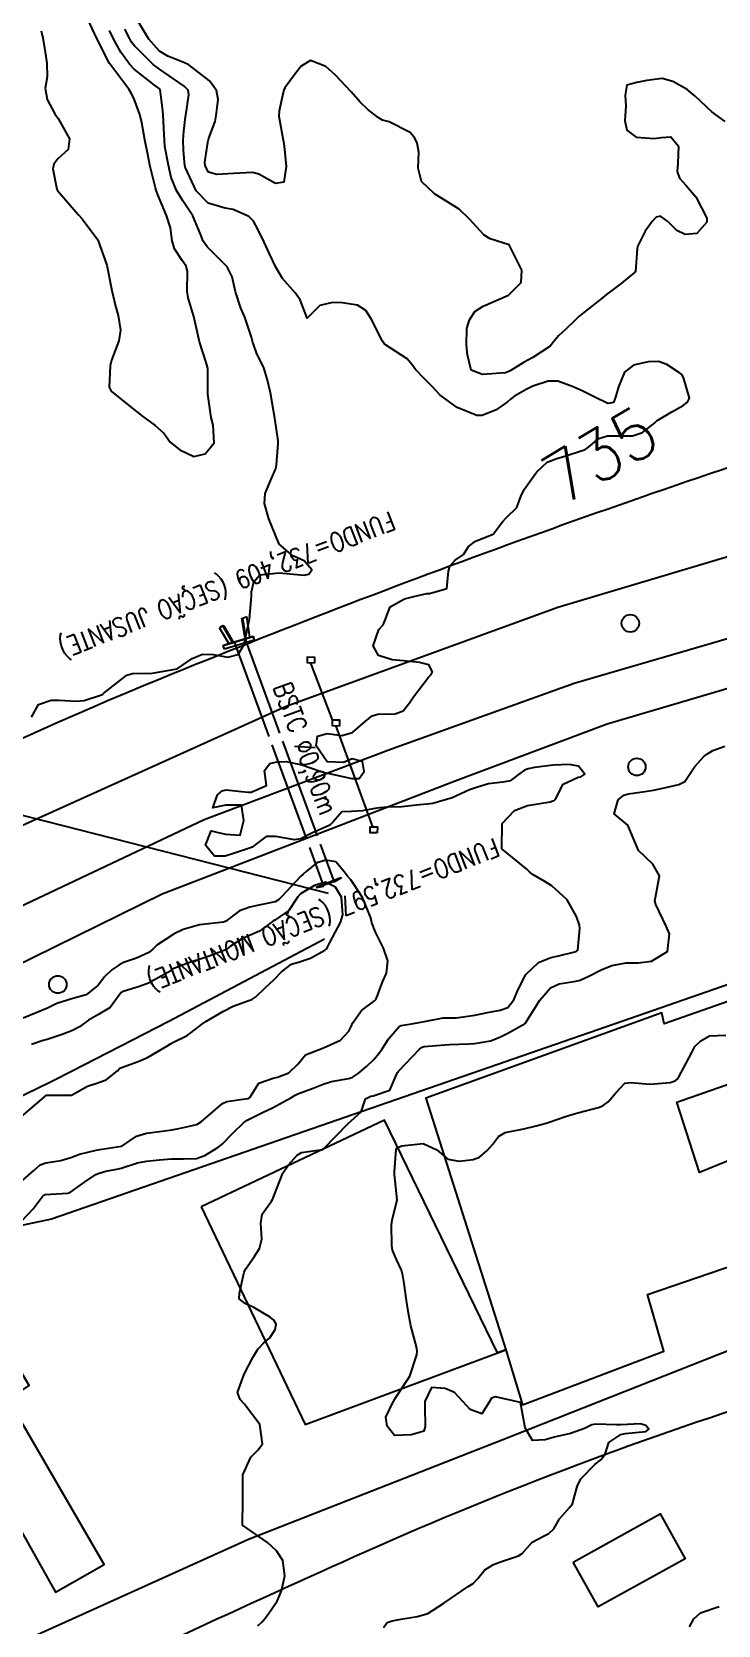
# Model space of a CAD drawing. Header units: metres. Extents: x 307586 to 320046, y 7427249 to 7434250.
# Drawn here: x 316322 to 316376.6, y 7432882.5 to 7433009.1 of the extents above; entities that cross this region are included whole.
import ezdxf
from ezdxf.enums import TextEntityAlignment as Align

# ---------------------------------------------------------------- set-up
doc = ezdxf.new("R2010")
doc.units = ezdxf.units.M
doc.header["$MEASUREMENT"] = 0
doc.linetypes.add('CONTINUO', pattern=[0])
doc.linetypes.add('TRACEJADO', pattern=[8.7, 8, -0.7])
for name, color, linetype in [('ALA', 45, 'Continuous'), ('BUEIRO', 151, 'Continuous'), ('Cotas', 45, 'Continuous'), ('Curvas de Nivel 1m', 11, 'Continuous'), ('Curvas de Nivel 5m', 15, 'Continuous'), ('Divisa', 42, 'FENCELINE2'), ('Edificações', 30, 'Continuous'), ('Hidrografia', 140, 'Continuous'), ('Linha Férrea', 20, 'Continuous'), ('Portico', 45, 'Continuous'), ('Postes', 20, 'Continuous'), ('TEXTO', 45, 'Continuous'), ('Vias Secundárias', 230, 'Continuous')]:
    doc.layers.add(name, color=color, linetype=linetype)
doc.styles.add('ROMANS', font='romans', dxfattribs={"height": 0.2})
doc.styles.add('Style-STANDARD', font='STANDARD.shx')
doc.linetypes.add('FENCELINE2', pattern='A,0.25,-0.1,[132,ltypeshp.shx,S=0.1,R=0,X=-0.1,Y=0],-0.1,1', length=1.45)

msp = doc.modelspace()

# ---------------------------------------------------------------- linework, layer by layer
at = {"layer": 'ALA', "linetype": 'CONTINUO'}
for points in [[(316338.95, 7432960.9, 732.51), (316338.7, 7432962.5, 732.67), (316338.78, 7432962.53, 733.83), (316339.08, 7432962.66, 733.83)], [(316339.33, 7432961.02, 734.82), (316339.08, 7432962.66, 733.83)], [(316338.02, 7432960.62, 732.53), (316337.3, 7432961.87, 732.66), (316337.18, 7432961.9, 733.81), (316336.91, 7432961.75, 733.81)], [(316337.64, 7432960.5, 734.75), (316336.91, 7432961.75, 733.81)], [(316337.94, 7432960.59, 734.8), (316337.18, 7432961.9, 733.81)], [(316339.03, 7432960.93, 734.77), (316338.78, 7432962.53, 733.83)]]:
    msp.add_polyline3d(points, dxfattribs=at)
at = {"layer": 'BUEIRO', "linetype": 'TRACEJADO', "flags": 128}
for points in [[(316338.07, 7432960.63), (316345.19, 7432941.23)], [(316338.93, 7432960.9), (316346.04, 7432941.54)]]:
    msp.add_lwpolyline(points, dxfattribs=at)
at = {"layer": 'BUEIRO', "linetype": 'CONTINUO'}
for points in [[(316337.21, 7432960.34, 735.09), (316337.39, 7432960.42, 734.03), (316339.51, 7432961.07, 734.35), (316339.6, 7432961.06, 735.07)], [(316337.3, 7432960.06, 735.09), (316337.21, 7432960.34, 735.09), (316339.6, 7432961.06, 735.07), (316339.68, 7432960.78, 735.08)], [(316339.68, 7432960.78, 735.08), (316337.3, 7432960.06, 735.09)], [(316344.61, 7432941.15, 734.11), (316346.57, 7432941.9, 734.08)], [(316344.61, 7432941.15, 734.11), (316344.63, 7432941.11, 732.92), (316345.2, 7432941.22, 732.6)], [(316346.04, 7432941.54, 732.71), (316346.06, 7432941.59, 733.49), (316345.15, 7432941.26, 733.48), (316345.2, 7432941.22, 732.6)], [(316346.57, 7432941.9, 734.08), (316346.6, 7432941.86, 733.13), (316346.04, 7432941.54, 732.71)]]:
    msp.add_polyline3d(points, dxfattribs=at)
at = {"layer": 'Curvas de Nivel 1m', "flags": 128}
for points, elevation in [([(316322.72, 7433009.2), (316322.86, 7433008.64), (316323.03, 7433007.52), (316323.18, 7433006.63), (316323.21, 7433005.54), (316323.05, 7433004.64), (316323.2, 7433003.74), (316323.81, 7433002.62), (316324.08, 7433002.24), (316324.98, 7433000.61), (316324.88, 7432999.78), (316324.04, 7432999.04), (316323.73, 7432998.62), (316323.65, 7432998.24), (316323.97, 7432996.62), (316324.01, 7432996.51), (316325.66, 7432994.6), (316325.98, 7432994.26), (316327.23, 7432992.59), (316327.94, 7432990.58), (316328.34, 7432988.57), (316328.64, 7432987.31), (316328.85, 7432986.57), (316329.03, 7432985.41), (316328.91, 7432984.56), (316328.31, 7432983.03), (316328.2, 7432982.57), (316328.12, 7432980.87), (316328.28, 7432980.57), (316329.8, 7432979.34), (316330.81, 7432978.54), (316331.79, 7432977.83), (316332.48, 7432977.22), (316332.99, 7432976.51), (316333.76, 7432975.89), (316334.87, 7432975.38), (316335.76, 7432975.59), (316336.17, 7432976.07), (316336.48, 7432976.47), (316336.4, 7432977.86), (316336.24, 7432978.48), (316335.98, 7432980.32), (316335.97, 7432980.48), (316335.97, 7432982.35), (316335.95, 7432982.48), (316335.85, 7432982.83), (316335.33, 7432984.49), (316335.15, 7432985.21), (316334.88, 7432986.49), (316334.42, 7432987.98), (316334.33, 7432988.5), (316334.37, 7432990.06), (316334.25, 7432990.5), (316333.95, 7432990.96), (316333.34, 7432991.89), (316333.15, 7432992.51), (316333, 7432993.54), (316332.7, 7432994.52), (316332.01, 7432996.16), (316331.88, 7432996.53), (316331.83, 7432996.72), (316331.38, 7432998.54), (316331.21, 7432999.37), (316330.98, 7433000.54), (316330.72, 7433001.9), (316330.57, 7433002.55), (316330.1, 7433003.86), (316329.86, 7433004.31), (316329.69, 7433004.56), (316328.43, 7433006.27), (316328.18, 7433006.58), (316328.16, 7433006.61), (316328.13, 7433006.66), (316327.16, 7433008.59), (316326.25, 7433010.52)], 733), ([(316377.14, 7433001.99), (316376.09, 7433002.77), (316374.76, 7433004.01), (316374.11, 7433004.55), (316372.97, 7433005.19), (316372.12, 7433005.42), (316370.91, 7433005.27), (316370.12, 7433005.09), (316369.32, 7433004.88), (316369.18, 7433004.08), (316369.24, 7433003.23), (316369.17, 7433002.08), (316369.32, 7433001.32), (316370.07, 7433000.76), (316371.49, 7433000.64), (316372.07, 7433000.73), (316372.82, 7433000.78), (316373.42, 7433000.03), (316373.38, 7432998.7), (316373.33, 7432998.03), (316373.5, 7432997.5), (316374.02, 7432996.94), (316374.82, 7432996.01), (316375.68, 7432994.32), (316375.68, 7432994), (316374.89, 7432993.1), (316373.97, 7432993.03), (316373.29, 7432993.34), (316372.57, 7432994.04), (316371.99, 7432994.47), (316371.65, 7432994.39), (316371.33, 7432994.06), (316370.77, 7432993.27), (316370.18, 7432992.07), (316370.14, 7432991.89), (316370.01, 7432990.07), (316369.98, 7432990.03), (316369.94, 7432990), (316368.88, 7432989.13), (316367.92, 7432988.4), (316367.74, 7432988.27), (316367.52, 7432988.1), (316366.63, 7432987.39), (316365.9, 7432986.83), (316365.51, 7432986.51), (316365.12, 7432986.13), (316364.5, 7432985.52), (316363.88, 7432984.96), (316363.51, 7432984.5), (316363.21, 7432984.15), (316361.85, 7432983.25), (316361.14, 7432982.88), (316360.03, 7432982.19), (316359.91, 7432982.12), (316359.84, 7432982.09), (316359.67, 7432982.02), (316357.84, 7432981.89), (316356.94, 7432982.23), (316356.65, 7432983.44), (316356.56, 7432984.23), (316356.58, 7432985.54), (316356.81, 7432986.23), (316357.23, 7432986.9), (316357.9, 7432987.33), (316359.91, 7432988.19), (316360.9, 7432989.21), (316360.96, 7432990.18), (316359.96, 7432992.19), (316358.44, 7432992.68), (316357.97, 7432992.97), (316356.8, 7432994.23), (316355.99, 7432995.04), (316354.01, 7432996.26), (316352.97, 7432997.23), (316352.73, 7432998.28), (316352.78, 7432999.55), (316352.64, 7433000.28), (316352.46, 7433000.68), (316352.07, 7433001.12), (316350.42, 7433001.96), (316350.08, 7433002.06), (316349.87, 7433002.11), (316349.54, 7433002.32), (316348.71, 7433002.95), (316348.09, 7433003.53), (316347.38, 7433004.35), (316346.12, 7433005.71), (316345.38, 7433006.37), (316344.14, 7433006.84), (316343.42, 7433006.39), (316342.84, 7433005.68), (316342.11, 7433004.67), (316342.02, 7433004.49), (316342, 7433004.41), (316341.65, 7433002.85), (316341.64, 7433002.41), (316341.97, 7433000.51), (316341.99, 7433000.41), (316342.06, 7433000.05), (316342.22, 7432998.41), (316342.02, 7432997.18), (316341.37, 7432997.06), (316340.03, 7432997.82), (316339.53, 7432997.94), (316338.03, 7432997.86), (316336.71, 7432997.79), (316336.03, 7432997.97), (316335.78, 7432998.48), (316335.75, 7432998.77), (316336.02, 7433000.48), (316336.03, 7433000.52), (316336.06, 7433000.67), (316336.56, 7433002), (316336.64, 7433002.47), (316336.81, 7433003.76), (316336.66, 7433004.47), (316336.11, 7433005.22), (316334.47, 7433006.5), (316334.13, 7433006.65), (316332.8, 7433007.18), (316332.14, 7433007.6), (316331.29, 7433008.54), (316330.18, 7433010.4)], 736), ([(316321.95, 7432954.64), (316322.5, 7432955.65), (316323.52, 7432956), (316324.13, 7432956.01), (316325.52, 7432955.92), (316326.15, 7432955.97), (316327.53, 7432956.43), (316327.63, 7432956.48), (316327.74, 7432956.58), (316329.55, 7432957.98), (316329.98, 7432958.12), (316331.55, 7432958.16), (316333.55, 7432958.5), (316334.74, 7432959.32), (316335.57, 7432959.67), (316336.41, 7432959.63), (316337.57, 7432959.41), (316338.39, 7432959.63), (316338.86, 7432960.44), (316339.23, 7432962.06), (316339.29, 7432962.43), (316339.45, 7432964.26), (316339.45, 7432964.43), (316339.45, 7432964.61), (316339.64, 7432965.42), (316340.11, 7432965.96), (316341.65, 7432966.13), (316341.95, 7432966.11), (316343.65, 7432965.94), (316344.01, 7432966.01), (316344.26, 7432966.37), (316343.66, 7432967.08), (316342.75, 7432967.48), (316341.67, 7432968.41), (316340.84, 7432970.42), (316340.5, 7432971.64), (316340.54, 7432972.42), (316340.9, 7432973.25), (316341.38, 7432974.41), (316341.45, 7432974.71), (316341.58, 7432976.41), (316341.57, 7432976.61), (316341.3, 7432978.41), (316341.2, 7432979.02), (316340.96, 7432980.42), (316340.71, 7432981.54), (316340.45, 7432982.42), (316339.85, 7432983.6), (316339.64, 7432984.21), (316339.57, 7432984.43), (316339.45, 7432984.85), (316338.93, 7432986.44), (316338.62, 7432987.17), (316338.18, 7432988.46), (316337.93, 7432989.64), (316337.51, 7432990.46), (316335.96, 7432992), (316335.6, 7432992.48), (316335.4, 7432993.05), (316334.79, 7432994.49), (316334, 7432995.69), (316333.48, 7432996.51), (316333.06, 7432997.55), (316332.84, 7432998.52), (316332.57, 7433000.01), (316332.53, 7433000.52), (316332.52, 7433000.97), (316332.44, 7433002.52), (316332.41, 7433002.85), (316332.18, 7433004.53), (316332.1, 7433004.63), (316331.75, 7433004.89), (316330.13, 7433006.17), (316329.75, 7433006.56), (316329.07, 7433007.5), (316328.48, 7433008.58), (316328.16, 7433009.22)], 734), ([(316339.97, 7432882.42), (316340.31, 7432882.75), (316340.65, 7432883.16), (316341.49, 7432884.4), (316341.85, 7432885.22), (316342.11, 7432886.39), (316341.94, 7432887.63), (316341.44, 7432888.4), (316340.72, 7432889.04), (316338.74, 7432890.43), (316338.76, 7432892.43), (316338.78, 7432894.43), (316339.4, 7432895.83), (316339.98, 7432896.42), (316340.34, 7432896.89), (316340.12, 7432898.42), (316338.86, 7432900.07), (316338.56, 7432900.43), (316338.33, 7432900.98), (316338.88, 7432902.43), (316339.56, 7432903.76), (316339.95, 7432904.42), (316340.42, 7432904.9), (316340.92, 7432905.33), (316341.35, 7432905.98), (316341.42, 7432906.4), (316341.24, 7432906.71), (316340.94, 7432906.95), (316339.65, 7432907.72), (316338.95, 7432908.06), (316338.47, 7432908.43), (316338.51, 7432908.88), (316338.85, 7432910.43), (316338.88, 7432910.54), (316338.99, 7432910.77), (316339.66, 7432911.76), (316340.1, 7432912.42), (316340.27, 7432913.16), (316340.19, 7432914.42), (316340.31, 7432915.14), (316341.05, 7432916.17), (316341.14, 7432916.32), (316341.18, 7432916.41), (316341.23, 7432916.59), (316341.96, 7432918.4), (316342.41, 7432919.07), (316343.09, 7432919.85), (316343.44, 7432920.04), (316345.1, 7432920.3), (316345.15, 7432920.31), (316345.21, 7432920.36), (316347.12, 7432922.33), (316348.17, 7432923.28), (316348.53, 7432924.32), (316348.94, 7432924.52), (316349.15, 7432924.56), (316350.45, 7432925.01), (316351.02, 7432926.29), (316351.07, 7432926.4), (316351.18, 7432926.53), (316352.82, 7432928.27), (316353.03, 7432928.43), (316353.2, 7432928.47), (316354.84, 7432928.6), (316355.2, 7432928.63), (316356.72, 7432928.7), (316357.2, 7432928.72), (316358.47, 7432928.93), (316359.21, 7432929.21), (316359.86, 7432929.54), (316360.99, 7432930.17), (316361.15, 7432930.24), (316361.22, 7432930.3), (316362.39, 7432932.15), (316363.25, 7432933.13), (316363.93, 7432933.46), (316365.27, 7432933.67), (316365.62, 7432933.76), (316366.35, 7432934.1), (316367.28, 7432934.56), (316368.12, 7432934.92), (316369.28, 7432935.13), (316370.23, 7432935.12), (316371.29, 7432935.26), (316372.56, 7432936.03), (316372.72, 7432937.44), (316372.46, 7432938.03), (316371.62, 7432939.76), (316371.56, 7432940.05), (316371.61, 7432940.31), (316371.92, 7432942.04), (316371.38, 7432942.97), (316370.25, 7432944.06), (316369.41, 7432946.07), (316368.31, 7432946.97), (316368.64, 7432948.08), (316369.07, 7432948.44), (316369.44, 7432948.56), (316370.75, 7432948.75), (316371.45, 7432948.86), (316372.42, 7432949.06), (316373.45, 7432949.3), (316373.94, 7432949.53), (316374.26, 7432950.01), (316374.73, 7432950.74), (316375.48, 7432951.55), (316375.73, 7432951.75), (316376.17, 7432951.99), (316377.11, 7432952.36)], 736), ([(316321.06, 7432917.66), (316322.15, 7432918.63), (316322.65, 7432919.06), (316323.08, 7432919.22), (316324.28, 7432919.42), (316325.09, 7432919.66), (316325.77, 7432919.91), (316327.1, 7432920.23), (316327.39, 7432920.28), (316329.1, 7432920.54), (316329.14, 7432920.55), (316330.31, 7432921.34), (316331.11, 7432921.58), (316332.35, 7432921.75), (316333.12, 7432921.86), (316333.67, 7432921.95), (316335.12, 7432922.28), (316335.45, 7432922.48), (316337.14, 7432923.94), (316337.49, 7432924.1), (316339.14, 7432924.33), (316339.22, 7432924.35), (316339.32, 7432924.43), (316340.03, 7432925.56), (316341.17, 7432925.95), (316341.53, 7432926.04), (316342.44, 7432926.39), (316343.18, 7432927.11), (316343.75, 7432927.81), (316345.19, 7432928.36), (316346.55, 7432928.99), (316347.21, 7432929.69), (316347.41, 7432930.13), (316347.5, 7432930.33), (316348.22, 7432931.33), (316349.24, 7432932.1), (316349.35, 7432932.2), (316349.4, 7432932.31), (316349.9, 7432933.66), (316350.19, 7432934.3), (316350.3, 7432935.28), (316349.97, 7432936.3), (316349.31, 7432937.55), (316349.03, 7432938.31), (316348.94, 7432938.7), (316348.3, 7432940.32), (316347.36, 7432941.72), (316347.07, 7432942.04), (316346.85, 7432942.34), (316346.17, 7432943.15), (316345.37, 7432943.29), (316344.66, 7432943.08), (316343.81, 7432942.38), (316343.56, 7432942.17), (316343.36, 7432942), (316341.86, 7432940.4), (316341.61, 7432940.13), (316341.34, 7432939.98), (316340.04, 7432939.71), (316339.33, 7432939.54), (316338.5, 7432939.26), (316337.41, 7432938.45), (316337.35, 7432938.41), (316337.31, 7432938.39), (316337.23, 7432938.37), (316335.31, 7432938.15), (316334.03, 7432937.77), (316333.3, 7432937.43), (316331.93, 7432936.52), (316331.6, 7432936.21), (316331.28, 7432935.94), (316330.31, 7432935.5), (316329.27, 7432935.15), (316328.89, 7432934.93), (316328.34, 7432934.56), (316327.78, 7432934.04), (316327.25, 7432933.35), (316326.3, 7432932.58), (316325.24, 7432932.3), (316323.97, 7432931.88), (316323.23, 7432931.51), (316321.3, 7432930.73)], 734), ([(316321.13, 7432922.89), (316323.14, 7432924.62), (316325.14, 7432924.6), (316326.41, 7432925.32), (316327.16, 7432925.57), (316327.9, 7432925.83), (316328.79, 7432926.55), (316328.98, 7432926.74), (316329.18, 7432926.84), (316330.44, 7432927.28), (316331.18, 7432927.6), (316332.72, 7432928.51), (316333.01, 7432928.69), (316333.2, 7432928.78), (316334.35, 7432929.35), (316335.22, 7432930), (316335.47, 7432930.23), (316335.83, 7432930.47), (316337.23, 7432931.28), (316337.99, 7432931.68), (316339.24, 7432932.14), (316339.47, 7432932.2), (316339.8, 7432932.42), (316340.54, 7432933.13), (316341.26, 7432933.79), (316341.85, 7432934.4), (316342.65, 7432935.01), (316343.28, 7432935.2), (316344.16, 7432935.49), (316345.29, 7432936.13), (316345.42, 7432936.23), (316345.51, 7432936.36), (316345.68, 7432936.74), (316346.54, 7432938.34), (316346.73, 7432938.93), (316346.62, 7432940.34), (316346.14, 7432941.14), (316345.35, 7432941.53), (316344.46, 7432941.26), (316343.35, 7432940.6), (316343.15, 7432940.38), (316342.44, 7432939.28), (316341.31, 7432938.51), (316341.24, 7432938.48), (316341.12, 7432938.41), (316340.08, 7432937.65), (316339.3, 7432937.31), (316338.7, 7432937.04), (316337.79, 7432936.45), (316337.51, 7432936.23), (316337.29, 7432936.11), (316336.1, 7432935.65), (316335.28, 7432935.38), (316334.59, 7432935.17), (316333.27, 7432934.68), (316333.16, 7432934.61), (316333.03, 7432934.5), (316331.25, 7432933.51), (316330.54, 7432933.24), (316329.25, 7432932.86), (316329.06, 7432932.74), (316328.94, 7432932.55), (316328.22, 7432931.57), (316327.23, 7432930.98), (316326.49, 7432930.58), (316325.77, 7432930.04), (316325.21, 7432929.76), (316324.38, 7432929.43), (316323.2, 7432929.04), (316322.88, 7432928.95), (316321.94, 7432928.64)], 733), ([(316349.96, 7432882.3), (316350.26, 7432882.68), (316350.65, 7432882.83), (316351.33, 7432882.96), (316352.66, 7432883.16), (316353.5, 7432883.41), (316354.67, 7432884.17), (316354.71, 7432884.2), (316354.75, 7432884.24), (316356.69, 7432885.55), (316357.09, 7432885.8), (316357.47, 7432886.2), (316358.02, 7432886.87), (316358.7, 7432887.29), (316359.34, 7432887.55), (316360.71, 7432888), (316360.98, 7432888.17), (316361.79, 7432889.09), (316362.73, 7432889.58), (316363.11, 7432889.76), (316363.52, 7432890.13), (316363.95, 7432890.93), (316364.76, 7432891.84), (316365, 7432892.12), (316365.38, 7432893.51), (316365.66, 7432894.11), (316366.8, 7432895.27), (316367.26, 7432895.63), (316367.59, 7432896.08), (316367.9, 7432897), (316368.83, 7432897.64), (316369.19, 7432897.71), (316370.83, 7432897.88), (316371.07, 7432898.05), (316370.84, 7432898.35), (316370.41, 7432898.48), (316368.84, 7432898.41), (316368.51, 7432898.4), (316366.84, 7432898.46), (316366.53, 7432898.4), (316365.94, 7432898.1), (316364.83, 7432897.72), (316363.54, 7432897.41), (316362.82, 7432897.2), (316361.82, 7432897.15), (316361.23, 7432898.16), (316360.86, 7432900.17), (316358.87, 7432900.64), (316358.54, 7432900.51), (316358.36, 7432900.2), (316357.78, 7432899.27), (316356.85, 7432899.61), (316356.3, 7432900.22), (316355.62, 7432900.97), (316354.87, 7432901.3), (316353.77, 7432901.36), (316353.25, 7432900.26), (316353.24, 7432899.87), (316353.28, 7432898.26), (316353.17, 7432897.91), (316352.83, 7432897.79), (316352.15, 7432897.6), (316350.83, 7432897.55), (316350.26, 7432898.3), (316350.14, 7432899.01), (316350.76, 7432900.29), (316350.8, 7432900.36), (316350.86, 7432900.46), (316352.06, 7432902.27), (316352.6, 7432903.97), (316352.63, 7432904.26), (316352.58, 7432904.6), (316352.14, 7432906.27), (316351.94, 7432907.28), (316351.8, 7432908.28), (316351.6, 7432909.65), (316351.51, 7432910.28), (316351.4, 7432910.7), (316351, 7432911.54), (316350.68, 7432912.29), (316350.63, 7432912.67), (316350.6, 7432914.29), (316350.64, 7432914.68), (316351.05, 7432916.29), (316350.83, 7432918.29), (316350.84, 7432918.53), (316350.96, 7432920.29), (316351.01, 7432920.39), (316351.1, 7432920.46), (316351.41, 7432920.59), (316353.11, 7432920.76), (316354.21, 7432920.25), (316355.09, 7432919.53), (316355.97, 7432919.35), (316357.09, 7432919.49), (316357.61, 7432919.69), (316358.21, 7432920.2), (316358.62, 7432920.69), (316359.11, 7432921.32), (316359.65, 7432921.65), (316361.12, 7432921.93), (316362.11, 7432922.16), (316362.89, 7432922.38), (316363.13, 7432922.46), (316364.37, 7432922.89), (316365.14, 7432923.12), (316365.92, 7432923.33), (316367.15, 7432923.66), (316367.45, 7432923.78), (316367.83, 7432924.08), (316368.44, 7432924.8), (316369.17, 7432925.57), (316369.62, 7432925.62), (316371.17, 7432925.47), (316372.77, 7432925.62), (316373.17, 7432925.75), (316373.32, 7432925.87), (316373.42, 7432926.02), (316374.05, 7432927.14), (316374.49, 7432928.01), (316374.74, 7432928.47), (316375.21, 7432928.92), (316375.9, 7432929.31), (316377.21, 7432929.38)], 737), ([(316374.31, 7432882.34), (316374.66, 7432882.97), (316375.19, 7432883.47), (316376.67, 7432883.97)], 738)]:
    msp.add_lwpolyline(points, dxfattribs=dict(at, elevation=elevation))
at = {"layer": 'Curvas de Nivel 5m', "elevation": 735, "flags": 128}
msp.add_lwpolyline([(316321.2, 7432914.65), (316322.09, 7432915.58), (316322.89, 7432916.62), (316323.05, 7432916.72), (316324.83, 7432916.83), (316325.06, 7432916.9), (316326.17, 7432917.69), (316327.07, 7432918.29), (316327.25, 7432918.39), (316327.86, 7432918.56), (316328.87, 7432918.76), (316329.08, 7432918.81), (316330.39, 7432919.23), (316331.09, 7432919.37), (316332.14, 7432919.46), (316333.09, 7432919.55), (316334.04, 7432919.54), (316335.09, 7432919.58), (316335.74, 7432919.82), (316336.79, 7432920.45), (316337.11, 7432920.71), (316337.97, 7432921.59), (316338.84, 7432922.43), (316339, 7432922.55), (316339.12, 7432922.62), (316340.33, 7432923.22), (316341.13, 7432923.61), (316342.58, 7432924.39), (316342.93, 7432924.6), (316343.15, 7432924.7), (316344.35, 7432925.17), (316345.16, 7432925.49), (316345.83, 7432925.68), (316347.17, 7432925.92), (316347.47, 7432926.02), (316347.95, 7432926.32), (316348.61, 7432926.88), (316349.18, 7432927.44), (316349.59, 7432927.91), (316349.85, 7432928.3), (316350.38, 7432929.12), (316351.22, 7432930.09), (316351.36, 7432930.15), (316352.18, 7432930.28), (316353.22, 7432930.45), (316354.72, 7432930.75), (316355.23, 7432930.76), (316355.75, 7432930.76), (316357.23, 7432930.96), (316358.24, 7432931.19), (316359.23, 7432931.37), (316359.84, 7432931.58), (316360.34, 7432932.18), (316360.59, 7432932.83), (316361.26, 7432934.17), (316362.29, 7432935.14), (316363.28, 7432935.55), (316363.77, 7432935.65), (316365.29, 7432936.03), (316365.43, 7432936.12), (316365.58, 7432937.85), (316365.55, 7432938.12), (316365.32, 7432938.82), (316364.56, 7432940.13), (316363.35, 7432941.25), (316362.79, 7432941.58), (316361.8, 7432942.16), (316361.57, 7432942.37), (316361.37, 7432942.58), (316359.38, 7432944.19), (316359.41, 7432946.19), (316360.37, 7432947.23), (316361.43, 7432947.62), (316363.22, 7432947.93), (316363.43, 7432947.99), (316363.53, 7432948.04), (316363.64, 7432948.14), (316364.26, 7432949.32), (316365.46, 7432949.87), (316365.65, 7432949.92), (316365.99, 7432950.11), (316365.47, 7432950.77), (316364.72, 7432950.88), (316363.47, 7432950.85), (316361.97, 7432950.66), (316361.47, 7432950.54), (316361.19, 7432950.44), (316360.82, 7432950.18), (316360.05, 7432949.59), (316359.45, 7432949.49), (316358.32, 7432949.34), (316357.45, 7432949.09), (316356.8, 7432948.87), (316355.43, 7432948.24), (316353.89, 7432947.8), (316353.43, 7432947.73), (316352.83, 7432947.68), (316351.43, 7432947.52), (316350.24, 7432947.49), (316349.42, 7432947.42), (316348.29, 7432947.2), (316347.42, 7432947.16), (316346.65, 7432947.12), (316345.99, 7432946.35), (316345.69, 7432946.07), (316345.41, 7432945.93), (316344.3, 7432945.47), (316343.39, 7432944.99), (316342.87, 7432944.9), (316341.39, 7432945.18), (316340.63, 7432945.18), (316339.63, 7432944.43), (316339.5, 7432944.32), (316339.38, 7432944.26), (316338.02, 7432943.81), (316337.37, 7432943.61), (316336.51, 7432943.6), (316335.8, 7432944.47), (316336.24, 7432945.62), (316337.4, 7432945.34), (316338.55, 7432945.28), (316338.85, 7432946.44), (316338.66, 7432947.67), (316337.42, 7432947.66), (316336.39, 7432947.44), (316336.76, 7432948.47), (316337.11, 7432948.79), (316337.44, 7432948.88), (316339.17, 7432948.7), (316339.44, 7432948.68), (316340.64, 7432949.22), (316340.49, 7432950.42), (316340.92, 7432950.96), (316341.47, 7432951.11), (316342.21, 7432951.14), (316343.47, 7432950.86), (316344.93, 7432950.37), (316345.46, 7432950.21), (316345.64, 7432950.18), (316347.45, 7432949.77), (316348.02, 7432949.77), (316348.41, 7432950.33), (316348.28, 7432951.14), (316347.47, 7432951.34), (316346.77, 7432951.05), (316345.47, 7432951.1), (316344.59, 7432952.37), (316344.71, 7432953.15), (316345.49, 7432953.35), (316346.64, 7432953.2), (316347.49, 7432953.43), (316348.5, 7432954.32), (316349.07, 7432954.75), (316349.51, 7432954.89), (316350.88, 7432954.93), (316351.52, 7432955.16), (316352.02, 7432955.79), (316352.34, 7432956.28), (316353.55, 7432957.82), (316353.76, 7432958.05), (316353.86, 7432958.26), (316353.56, 7432958.82), (316352.82, 7432959.01), (316351.57, 7432959.13), (316350.66, 7432959.21), (316349.57, 7432959.56), (316349.14, 7432960.32), (316349.6, 7432961.63), (316349.93, 7432961.98), (316350.07, 7432962.31), (316350.5, 7432963.41), (316351.62, 7432964.07), (316352.49, 7432964.28), (316353.42, 7432964.47), (316353.63, 7432964.48), (316354.99, 7432964.88), (316355.14, 7432966.25), (316355.25, 7432966.65), (316355.66, 7432967.13), (316356.33, 7432967.57), (316356.73, 7432968.23), (316357.27, 7432968.63), (316357.68, 7432968.8), (316358.69, 7432969.2), (316359.42, 7432970.19), (316359.71, 7432970.49), (316360.57, 7432971.32), (316360.89, 7432972.18), (316361.16, 7432972.75), (316361.74, 7432973.57), (316362.15, 7432974.16), (316362.97, 7432974.93), (316363.76, 7432975.22), (316364.46, 7432975.43), (316365.77, 7432975.84), (316365.99, 7432975.9), (316366.28, 7432976.11), (316367.08, 7432976.8), (316367.78, 7432977.02), (316368.7, 7432977.01), (316369.78, 7432977.01), (316370.57, 7432977.28), (316371.55, 7432978.05), (316371.67, 7432978.17), (316371.8, 7432978.26), (316372.91, 7432978.93), (316373.81, 7432979.43), (316374.16, 7432979.68), (316374.3, 7432980.02), (316373.84, 7432981.65), (316373.7, 7432981.88), (316373.51, 7432982.02), (316372.49, 7432982.69), (316371.85, 7432982.92), (316371.02, 7432982.89), (316369.85, 7432982.62), (316369.14, 7432982.08), (316368.65, 7432980.9), (316368.42, 7432980.09), (316368.25, 7432979.66), (316367.82, 7432979.58), (316366.71, 7432980.11), (316365.83, 7432980.57), (316365.06, 7432980.9), (316363.84, 7432981.37), (316363.05, 7432981.37), (316361.83, 7432980.95), (316361.3, 7432980.7), (316360.38, 7432980.18), (316360.06, 7432979.94), (316359.82, 7432979.72), (316358.93, 7432979.08), (316357.8, 7432978.62), (316357.39, 7432978.63), (316355.81, 7432979.26), (316354.46, 7432980.25), (316353.83, 7432980.93), (316353.18, 7432981.61), (316352.5, 7432982.28), (316352.23, 7432982.67), (316351.85, 7432983.14), (316350.04, 7432984.31), (316349.87, 7432984.53), (316348.99, 7432986.32), (316348.55, 7432986.98), (316347.9, 7432987.4), (316346.68, 7432987.58), (316345.91, 7432987.6), (316344.89, 7432987.38), (316343.89, 7432986.38), (316343.34, 7432987.82), (316342.92, 7432988.39), (316341.93, 7432989.51), (316341.4, 7432990.42), (316340.9, 7432991.47), (316340.47, 7432992.42), (316339.97, 7432993.43), (316339.62, 7432994.08), (316339.24, 7432994.44), (316337.99, 7432995.01), (316337.36, 7432995.1), (316336, 7432995.5), (316335.06, 7432996.49), (316334.21, 7432998.32), (316334.16, 7432998.5), (316334.05, 7432999.69), (316334.03, 7433000.5), (316334.07, 7433001.24), (316334.21, 7433002.37), (316334.23, 7433002.5), (316334.47, 7433004.13), (316334.41, 7433004.5), (316334.11, 7433004.82), (316333.24, 7433005.39), (316332.13, 7433006.15), (316331.64, 7433006.53), (316330.15, 7433008.01), (316329.91, 7433008.31), (316329.77, 7433008.56), (316329.39, 7433009.34)], dxfattribs=at)
at = {"layer": 'Divisa'}
msp.add_lwpolyline([(316289.91, 7432936.33, -0.040474), (316332.23, 7432957.73, -0.020004), (316389.5, 7432978.46, -0.056401), (316425.15, 7432985.48, 0.002894), (316480.12, 7432990.32, -0.041868), (316510.32, 7432990.61), (316535.95, 7432988.72), (316566.71, 7432984.34, -0.040988), (316595.88, 7432976.31)], format="xyb", dxfattribs=at)
msp.add_lwpolyline([(316464.94, 7432963.07), (316464.77, 7432959.2), (316451.71, 7432957.66), (316436.32, 7432955.79), (316395.31, 7432939.63), (316368.31, 7432930.25), (316323.55, 7432914.74), (316315.48, 7432913.06), (316309.05, 7432911.15), (316261.5, 7432884.64), (316253.15, 7432876.98), (316210.75, 7432836.51), (316191.18, 7432816.83), (316176.41, 7432801.65)], dxfattribs=at)
at = {"layer": 'Edificações'}
for points in [[(316335.44, 7432915.74), (316343.73, 7432898.42), (316359.68, 7432904.37), (316361.01, 7432899.99), (316372.27, 7432904.27), (316370.96, 7432908.76), (316378.86, 7432911.46), (316379.94, 7432908), (316387.84, 7432910.65), (316383.56, 7432921.9), (316375.09, 7432918.46), (316373.31, 7432924.06), (316389.23, 7432929.61), (316395.91, 7432913.11), (316405.44, 7432917.24), (316396.21, 7432939.61), (316384.63, 7432934.6), (316372.3, 7432930.28), (316372.11, 7432931.14), (316353.34, 7432924.37), (316359.68, 7432904.37), (316359.02, 7432904.12), (316350.05, 7432922.63)], [(316262.24, 7432884.6), (316278.52, 7432863.61), (316300.2, 7432872.65), (316308.13, 7432876.6), (316307.89, 7432877.5), (316315.27, 7432881.44), (316308.43, 7432894.4), (316316.24, 7432898.62), (316323.85, 7432885.11), (316327.73, 7432887.29), (316320.12, 7432900.43), (316321.76, 7432901.53), (316317.48, 7432908.78), (316319.15, 7432909.66), (316316.91, 7432913.18), (316309.79, 7432910.81), (316301.47, 7432906.71), (316290.84, 7432900.56), (316293.16, 7432896.78), (316296.72, 7432898.67), (316303.59, 7432885.2), (316296.32, 7432881.8), (316289.27, 7432899.2)], [(316365.06, 7432887.49), (316371.97, 7432891.33), (316373.95, 7432887.76), (316367.03, 7432883.93)]]:
    msp.add_lwpolyline(points, close=True, dxfattribs=at)
at = {"layer": 'Hidrografia'}
msp.add_lwpolyline([(316345.26, 7432937.01), (316332.87, 7432930.45), (316325.13, 7432926.49, -0.025186), (316309.27, 7432919.35, 0.066112), (316298.79, 7432913.57, -0.061378), (316287.26, 7432907.06, 0.06464), (316273.88, 7432899.39, -0.055444), (316260.46, 7432891.37, 0.105222), (316245.3, 7432880.13, -0.033115), (316226.69, 7432861.68, 0.016611), (316213.98, 7432849.89, -0.013931), (316202.49, 7432839.1, 0.030397), (316184.19, 7432820.77, -0.018693), (316160.44, 7432795.83, -0.015486), (316153.15, 7432789.15, 0.325723), (316151.01, 7432780.03, 0.663463)], format="xyb", dxfattribs=at)
at = {"layer": 'Linha Férrea'}
for points in [[(316593.36, 7432971.11), (316563.76, 7432978.21), (316532.59, 7432982.63), (316519.17, 7432983.63), (316503.61, 7432984.49), (316485.62, 7432984.39), (316468.39, 7432983.79), (316456.8, 7432982.79), (316447.07, 7432981.95), (316434.55, 7432980.46), (316421.52, 7432978.18), (316394.69, 7432972.03), (316382.23, 7432968.85), (316363.84, 7432963.36), (316342.22, 7432955.5), (316311.05, 7432941.46)], [(316316.05, 7432937.24), (316335.69, 7432946.53), (316350.6, 7432952.14), (316365.12, 7432957.35), (316387.79, 7432963.95), (316403.22, 7432967.9), (316413.67, 7432970.37), (316432.2, 7432973.49), (316447.44, 7432975.44), (316466.1, 7432976.93), (316489.07, 7432977.65), (316503.53, 7432977.59), (316527.84, 7432975.96), (316565.53, 7432970.63), (316587.61, 7432965.75), (316604.64, 7432961.01)], [(316308.45, 7432928.88), (316332.36, 7432940.61), (316355.66, 7432949.6), (316367.76, 7432954.11), (316389.23, 7432960.46), (316414.23, 7432966.13), (316428.48, 7432968.86), (316453.17, 7432972.03), (316476.21, 7432973.5), (316513.45, 7432973.36), (316547.38, 7432969.75), (316570.12, 7432965.83), (316596.15, 7432959.48)]]:
    msp.add_lwpolyline(points, dxfattribs=at)
at = {"layer": 'Portico'}
for points in [[(316344.46, 7432958.95), (316343.9, 7432958.96), (316343.91, 7432959.44), (316344.47, 7432959.43)], [(316346.46, 7432953.95), (316345.9, 7432953.96), (316345.91, 7432954.44), (316346.47, 7432954.43)], [(316349.46, 7432945.45), (316348.9, 7432945.46), (316348.91, 7432945.94), (316349.47, 7432945.93)]]:
    msp.add_lwpolyline(points, close=True, dxfattribs=at)
for points in [[(316345.91, 7432954.44), (316344.18, 7432958.95)], [(316349.12, 7432945.94), (316346.18, 7432953.95)]]:
    msp.add_lwpolyline(points, dxfattribs=at)
at = {"layer": 'Postes'}
for centre in [(316369.6, 7432962.11), (316370.12, 7432950.7), (316324.05, 7432933.4)]:
    msp.add_circle(centre, 0.694, dxfattribs=at)
at = {"layer": 'TEXTO'}
msp.add_line((316298.43, 7432952.67), (316345.55, 7432940.65), dxfattribs=at)
at = {"layer": 'Vias Secundárias'}
for points in [[(316296.46, 7432820.62), (316277.68, 7432849.22, -0.082743), (316275.88, 7432853.3, -0.191161), (316276.67, 7432859.52, -0.150779), (316280.38, 7432863.08), (316322.73, 7432881.86), (316339.23, 7432889.32), (316359.45, 7432897.24), (316379.92, 7432905.32), (316398.57, 7432912.76), (316408.79, 7432918.04), (316428.48, 7432930.74), (316457.08, 7432948.44, -0.020053), (316468.33, 7432954.8, -0.039905), (316476.45, 7432958.18, -0.093022), (316487.1, 7432959.56, -0.019695), (316499.61, 7432958.36), (316541.56, 7432953.64), (316556.35, 7432951.44, -0.062211), (316572.47, 7432946.95, -0.002685), (316580.6, 7432943.49, 0.025707), (316584.44, 7432942.07, 0.018056)], [(316296.46, 7432820.62), (316277.68, 7432849.22, -0.082743), (316275.88, 7432853.3, -0.191161), (316276.67, 7432859.52, -0.150779), (316280.38, 7432863.08), (316322.73, 7432881.86), (316339.23, 7432889.32), (316359.45, 7432897.24), (316379.92, 7432905.32), (316398.57, 7432912.76), (316408.79, 7432918.04), (316428.48, 7432930.74), (316457.08, 7432948.44, -0.020053), (316468.33, 7432954.8, -0.039905), (316476.45, 7432958.18, -0.093022), (316487.1, 7432959.56, -0.019695), (316499.61, 7432958.36), (316541.56, 7432953.64), (316556.35, 7432951.44, -0.062211), (316572.47, 7432946.95, -0.002685), (316580.6, 7432943.49, 0.025707), (316584.44, 7432942.07, 0.018056)], [(316302.24, 7432823.75), (316281.94, 7432852.96, -0.273212), (316282.99, 7432857.18, -0.099642), (316289.44, 7432861.53, 0.012166), (316318.59, 7432874.52, -0.005488), (316347.63, 7432887.93, -0.028972), (316381.23, 7432900.71, 0.034345), (316401.18, 7432908.55, 0.040622), (316414.85, 7432916.46), (316445.83, 7432937.9), (316468.04, 7432951.56, -0.074414), (316471.79, 7432953.46, -0.099948), (316489.94, 7432955.69, -0.014961), (316531.02, 7432951.29, -0.021373), (316546.61, 7432948.46), (316562.33, 7432944.91), (316571.4, 7432941.42), (316573.9, 7432940.44, -0.215713), (316576.31, 7432937.78, -0.14318)], [(316302.24, 7432823.75), (316281.94, 7432852.96, -0.273212), (316282.99, 7432857.18, -0.099642), (316289.44, 7432861.53, 0.012166), (316318.59, 7432874.52, -0.005488), (316347.63, 7432887.93, -0.028972), (316381.23, 7432900.71, 0.034345), (316401.18, 7432908.55, 0.040622), (316414.85, 7432916.46), (316445.83, 7432937.9), (316468.04, 7432951.56, -0.074414), (316471.79, 7432953.46, -0.099948), (316489.94, 7432955.69, -0.014961), (316531.02, 7432951.29, -0.021373), (316546.61, 7432948.46), (316562.33, 7432944.91), (316571.4, 7432941.42), (316573.9, 7432940.44, -0.215713), (316576.31, 7432937.78, -0.14318)]]:
    msp.add_lwpolyline(points, format="xyb", dxfattribs=at)

# ---------------------------------------------------------------- texts
at = {"layer": 'Cotas', "style": 'Style-STANDARD'}
msp.add_text('735', height=4, rotation=30.771, dxfattribs=at).set_placement((316367.19, 7432975.5, 735), align=Align.MIDDLE_CENTER)
at = {"layer": 'TEXTO', "style": 'ROMANS', "width": 0.8}
for s, rotation, p in [('FUNDO=732,409 (SEÇÃO JUSANTE)', 201.3303, (316350.5, 7432971.04)), ('BSTC Ø0,90m', 290.1595, (316341.15, 7432957.06)), ('FUNDO=732,597 (SEÇÃO MONTANTE)', 201.3303, (316358.79, 7432945.09))]:
    msp.add_text(s, height=1.5, rotation=rotation, dxfattribs=at).set_placement(p)

doc.saveas('drawing.dxf')
